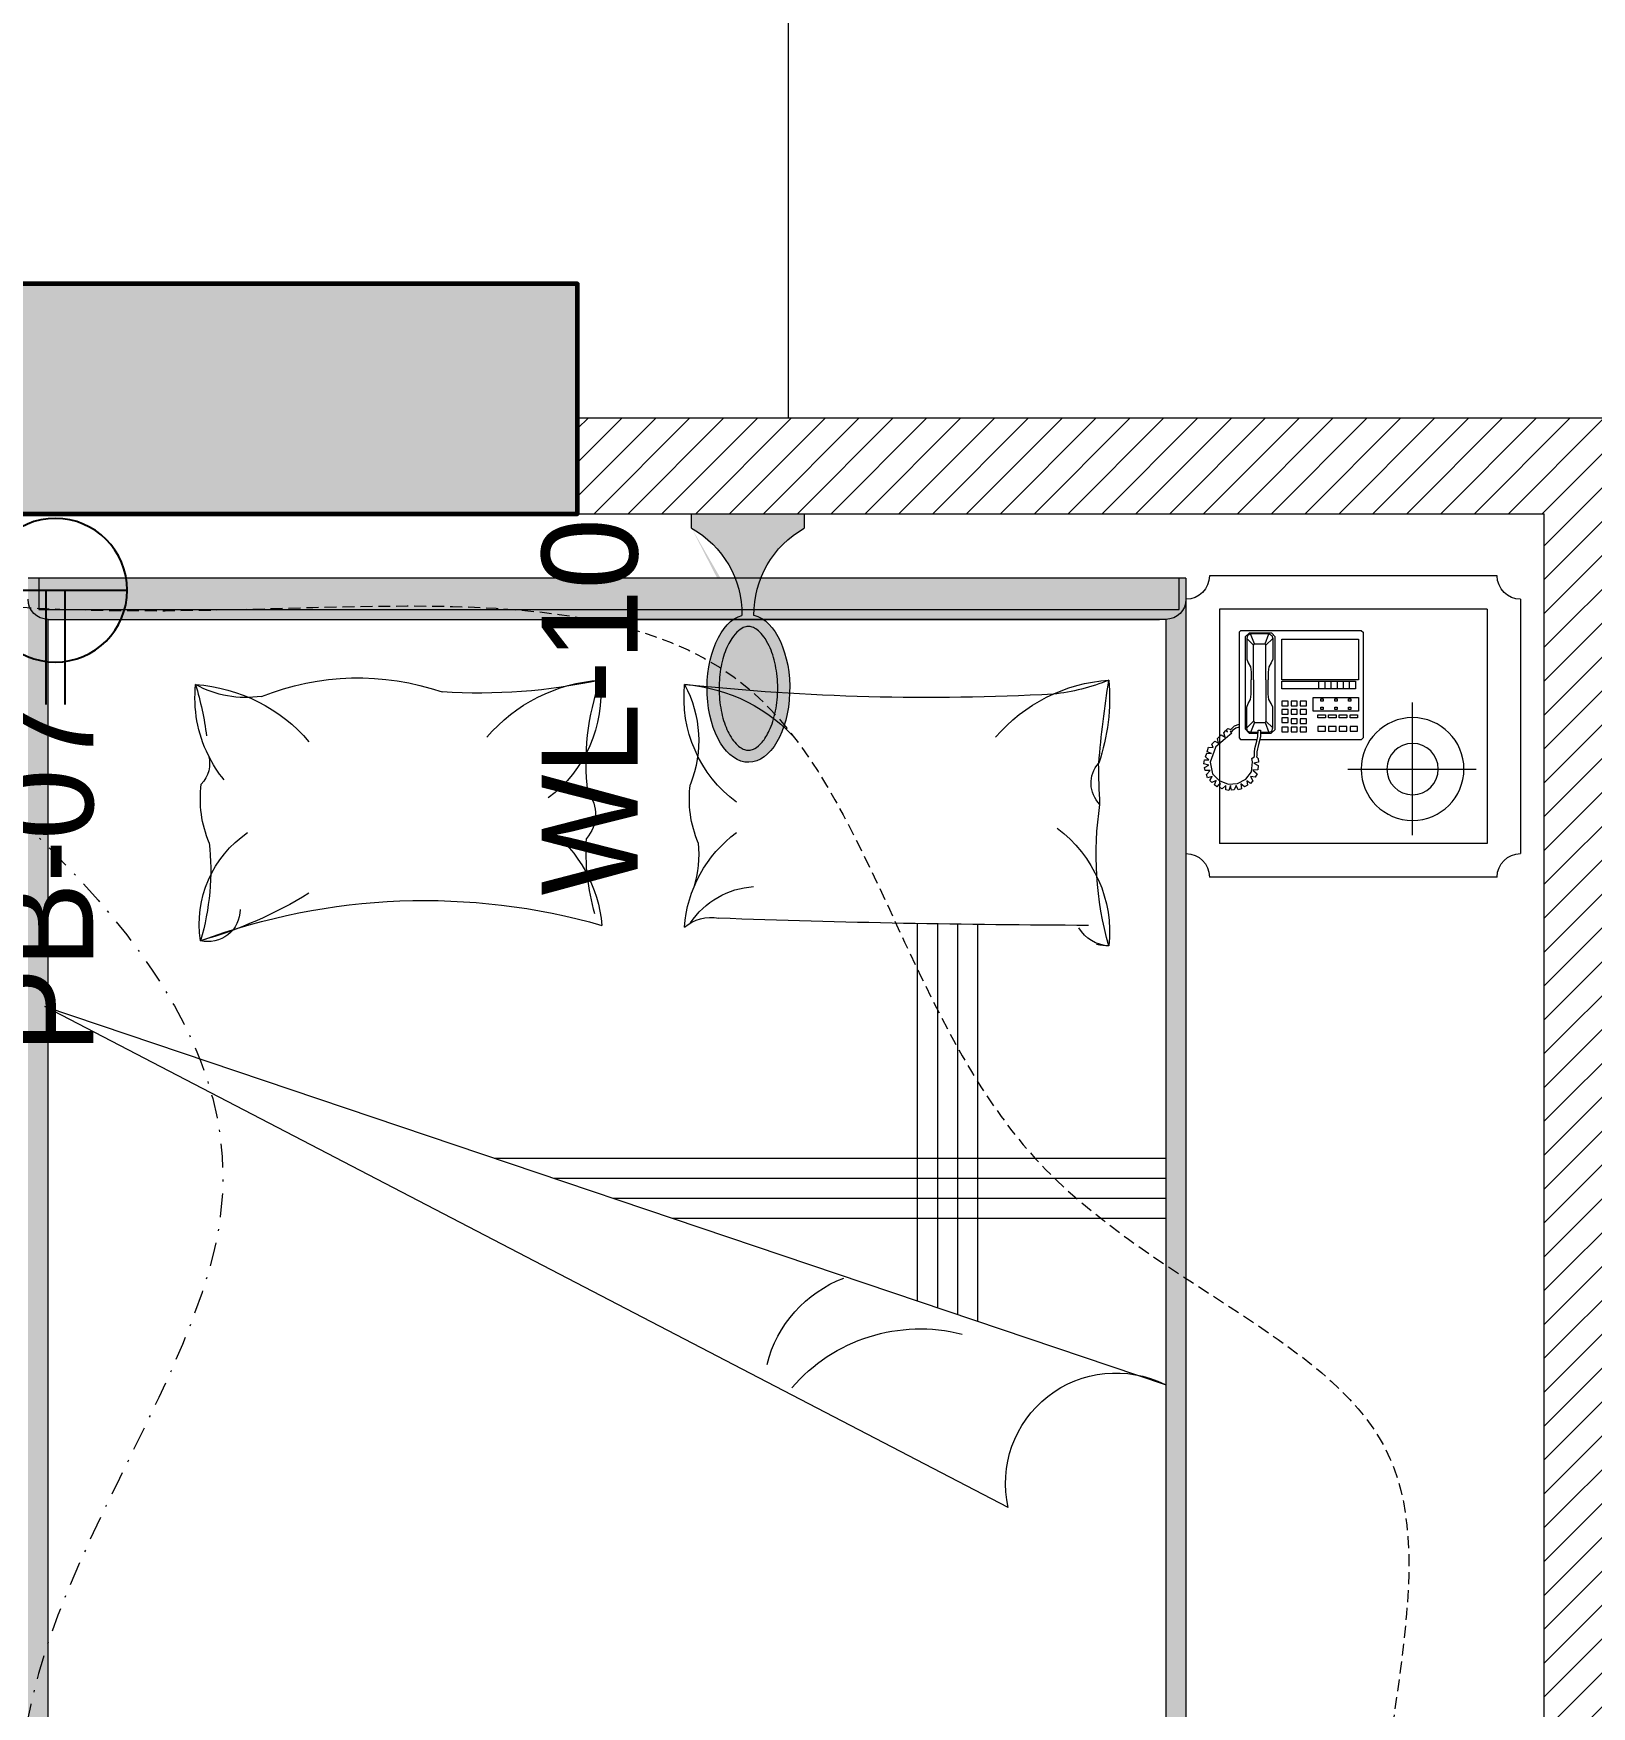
# Model space of a CAD drawing. Header units: inches. Extents: x 109699 to 44449955, y -10987 to 15824140.
# Drawn here: x 197563.5 to 197644.8, y -4053 to -3965.6 of the extents above; entities that cross this region are included whole.
import ezdxf

# ---------------------------------------------------------------- set-up
doc = ezdxf.new("R2010")
doc.units = ezdxf.units.IN
doc.header["$LTSCALE"] = 5
doc.header["$MEASUREMENT"] = 0
doc.linetypes.add('DASHDOT', pattern=[1, 0.5, -0.25, 0, -0.25])
doc.linetypes.add('DASHED2', pattern=[0.375, 0.25, -0.125])
doc.layers.get('0').update_dxf_attribs({"color": 123})
for name, color, linetype, lineweight in [('@NORMAL', 7, 'Continuous', 5), ('cloumn', 253, 'Continuous', 60), ('E-Con-Point', 5, 'DASHED2', 13), ('E-PB-Socket-5A', 203, 'Continuous', 13), ('E-WL-Wall-Light', 232, 'Continuous', 15), ('ha', 252, 'Continuous', 5), ('SB', 1, 'DASHDOT', 20), ('WALL-1', 8, 'Continuous', 9)]:
    doc.layers.add(name, color=color, linetype=linetype, lineweight=lineweight)
doc.layers.add('FURNITUR', color=7, linetype='Continuous', lineweight=5, true_color=0xe8e8e8)
doc.styles.get("Standard").update_dxf_attribs({"font": 'times.ttf'})
doc.linetypes.add('ZIGZAG', pattern='A,0.0001,-0.2,[131,ltypeshp.shx,S=0.2,R=0,X=-0.2,Y=0],-0.4,[131,ltypeshp.shx,S=0.2,R=180,X=0.2,Y=0],-0.2', length=0.8001)

# ---------------------------------------------------------------- blocks, each defined once
blk = doc.blocks.new('coloumn-01')
at = {"layer": 'ha'}
h = blk.add_hatch(dxfattribs=at)
h.set_pattern_fill('AR-CONC', color=256, scale=0.5)
h.set_pattern_definition([(49.99999999999999, (0, 0), (3.586300913003767, -0.3137606749129755), [0.375, -4.125]), (355, (0, 0), (-0.693756668065, 3.760960668500059), [0.3, -3.3]), (100.45144446, (0.298858405, -0.02614672), (2.89254423363556, 3.447199954843147), [0.3187009599999999, -3.505710559999999]), (46.18420000000001, (0, 1), (5.336206653357862, -0.8275964039653827), [0.5625, -6.1875]), (96.63563549, (0.444683725, 0.931033465), (4.673309728371142, 4.870593003872752), [0.47805171, -5.258568799999999]), (351.1841639899999, (0, 1), (4.673309725273866, 4.870593001349951), [0.45, -4.950000005]), (21, (0.5, 0.75), (2.984535260592308, -2.013094453326694), [0.375, -4.125]), (326.0000000000001, (0.5, 0.75), (1.216576659607909, 3.625750225234265), [0.3, -3.3]), (71.45144474, (0.74871127, 0.58224213), (4.201111883649856, 1.612655764031769), [0.31870095, -3.50571056]), (37.50000000000001, (0, 0), (0.06079927658645334, 1.664469269156557), [0, -3.26, 0, -3.35, 0, -3.3125]), (7.499999999999999, (0, 0), (1.315347687210743, 1.972058559411801), [0, -1.91, 0, -3.185, 0, -1.2625]), (327.5, (-1.115, 0), (2.669112180862045, -0.1127743586718988), [0, -1.25, 0, -3.9, 0, -5.175]), (317.5, (-1.615, 0), (2.915930846711931, 0.5005249116615886), [0, -1.625, 0, -2.59, 0, -3.675])])
h.paths.add_polyline_path([(32128.44739975178, -2546319.049243456), (32092.44739975178, -2546319.049243456), (32092.44739975178, -2546331.049243456), (32128.44739975178, -2546331.049243456)])
h.paths.add_polyline_path([(32128.44739975189, -2546617.132962178), (32098.44739975189, -2546617.132962178), (32098.44739975189, -2546629.132962178), (32128.44739975189, -2546629.132962178)])
h.paths.add_polyline_path([(31978.51966727065, -2546605.132962178), (31966.51966727065, -2546605.132962178), (31966.51966727065, -2546635.132962178), (31978.51966727065, -2546635.132962178)])
h.paths.add_polyline_path([(31821.20333333506, -2546605.132962178), (31809.20333333506, -2546605.132962178), (31809.20333333506, -2546635.132962178), (31821.20333333506, -2546635.132962178)])
h.paths.add_polyline_path([(31689.20328743063, -2546611.133238418), (31677.20328743063, -2546611.133238418), (31677.20328743063, -2546635.133238418), (31689.20328743063, -2546635.133238418)])
h.paths.add_polyline_path([(31417.20347832461, -2546611.132962178), (31405.20347832461, -2546611.132962178), (31405.20347832461, -2546635.132962178), (31417.20347832461, -2546635.132962178)])
h.paths.add_polyline_path([(31435.20347912709, -2546415.348983645), (31405.20347912709, -2546415.348983645), (31405.20347912709, -2546427.348983645), (31435.20347912709, -2546427.348983645)])
h.paths.add_polyline_path([(31633.74647668525, -2546415.348983645), (31603.74647668525, -2546415.348983645), (31603.74647668525, -2546427.348983645), (31633.74647668525, -2546427.348983645)])
h.paths.add_polyline_path([(31821.20245073218, -2546319.049243455), (31809.20245073218, -2546319.049243455), (31809.20245073218, -2546349.049243455), (31821.20245073218, -2546349.049243455)])
h.paths.add_polyline_path([(31996.51966727068, -2546319.049243455), (31966.51966727068, -2546319.049243455), (31966.51966727068, -2546331.049243455), (31996.51966727068, -2546331.049243455)])
h.paths.add_polyline_path([(31581.74648750067, -2546291.049243452), (31541.74648750067, -2546291.049243452), (31541.74648750067, -2546301.049243452), (31581.74648750067, -2546301.049243452)])
h.paths.add_polyline_path([(31485.74647668505, -2546261.049243452), (31475.74647668505, -2546261.049243452), (31475.74647668505, -2546301.049243452), (31485.74647668505, -2546301.049243452)])
h.paths.add_polyline_path([(31581.74648750064, -2546206.049278549), (31521.74648750064, -2546206.049278549), (31521.74648750064, -2546216.049243455), (31581.74648750064, -2546216.049243455)])
h.paths.add_polyline_path([(31435.20347595899, -2546206.049243455), (31405.20347595899, -2546206.049243455), (31405.20347595899, -2546218.049243455), (31435.20347595899, -2546218.049243455)])
h.paths.add_polyline_path([(31435.20347912709, -2546094.049243455), (31405.20347912709, -2546094.049243455), (31405.20347912709, -2546106.049243455), (31435.20347912709, -2546106.049243455)])
h.paths.add_polyline_path([(31583.74647668522, -2546094.049243455), (31547.74647668522, -2546094.049243455), (31547.74647668522, -2546106.049243455), (31583.74647668522, -2546106.049243455)])
h.paths.add_polyline_path([(31775.41359277777, -2546094.049243455), (31763.41359277777, -2546094.049243455), (31763.41359277777, -2546124.049243455), (31775.41359277777, -2546124.049243455)])
h.paths.add_polyline_path([(32059.80123907101, -2546094.049243455), (32047.80123907101, -2546094.049243455), (32047.80123907101, -2546124.049243455), (32059.80123907101, -2546124.049243455)])
h.paths.add_polyline_path([(32058.06771510976, -2545913.633020405), (32028.06771510976, -2545913.633020405), (32028.06771510976, -2545925.633020405), (32058.06771510976, -2545925.633020405)])
h.paths.add_polyline_path([(32048.06771510973, -2545722.712815279), (32036.06771510973, -2545722.712815279), (32036.06771510973, -2545746.712815279), (32048.06771510973, -2545746.712815279)])
h.paths.add_polyline_path([(31799.41359277774, -2545913.633020405), (31763.41359277774, -2545913.633020405), (31763.41359277774, -2545925.633020405), (31799.41359277774, -2545925.633020405)])
h.paths.add_polyline_path([(31591.53986684192, -2545945.049243456), (31561.31223659915, -2545945.049243456), (31561.31223659915, -2545957.049243456), (31591.53986684192, -2545957.049243456)])
h.paths.add_polyline_path([(31435.20347912709, -2545945.049243456), (31405.20347912709, -2545945.049243456), (31405.20347912709, -2545957.049243456), (31435.20347912709, -2545957.049243456)])
h.paths.add_polyline_path([(31429.2035252499, -2545715.383477275), (31405.2035252499, -2545715.383477275), (31405.2035252499, -2545727.383477275), (31429.2035252499, -2545727.383477275)])
h.paths.add_polyline_path([(31605.53986684192, -2545715.383237123), (31581.53986684192, -2545715.383237123), (31581.53986684192, -2545727.383237123), (31605.53986684192, -2545727.383237123)])
h.paths.add_polyline_path([(31775.41359277774, -2545711.610186095), (31763.41359277774, -2545711.610186095), (31763.41359277774, -2545735.610186095), (31775.41359277774, -2545735.610186095)])
at = {"layer": 'cloumn', "elevation": -16.82352324770946}
blk.add_lwpolyline([(31603.74647668525, -2546415.348983645), (31603.74647668525, -2546427.348983645), (31633.74647668525, -2546427.348983645), (31633.74647668525, -2546415.348983645)], close=True, dxfattribs=at)
blk = doc.blocks.new('vfdcx')
at = {"layer": 'FURNITUR', "lineweight": 0}
for points in [[(104135.0060097724, -19120.26887350804), (104970.0060097716, -19120.26887350804, 0.4142137440382407), (105000.0060097716, -19090.26885490074), (105000.0060097704, -19090.26887350193), (105000.0060097704, -19058.46706700833), (104983.8676956173, -19058.46706700833), (104983.8676956173, -19105.34206700833), (103280.0060097765, -19105.34206700833), (103280.0060097765, -19058.46706700833), (103270.0060097745, -19058.46706700833), (103270.0060097745, -19090.26887350193, 0.4142145040311273), (103300.0061062251, -19120.26887350178), (103300.0060097733, -19120.26887350804)], [(103280.0060097765, -19058.46706700833), (103280.0060097765, -19105.34206700833), (104983.8676956173, -19105.34206700833), (104983.8676956173, -19058.46706700833)]]:
    blk.add_hatch(color=256, dxfattribs=at).paths.add_polyline_path(points)
at = {"layer": 'FURNITUR'}
blk.add_hatch(color=256, dxfattribs=at).paths.add_polyline_path([(103350.0060097762, -21058.46706700833, -0.4142135623901436), (103300.0060097733, -21008.46706700833), (103300.0060097733, -19120.26887350193, -0.4142135623730951), (103270.0060097733, -19090.26887350193), (103270.0060097733, -19470.26887349553), (103270.0060097745, -21088.46706700716), (105000.0060097704, -21088.46706700716), (105000.0060097704, -19470.94256263169, 5.403727467161091e-05), (104999.998444552, -19470.94256181408), (104999.998444552, -19090.94256181307, -0.4076509114471731), (104970.0060097716, -19120.26887350193), (104970.0060097716, -19700.18891725242), (104974.8149614137, -19698.56576437598), (104970.0060097716, -19701.06727675785), (104970.0060097716, -21008.46706700542, -0.4142135623901436), (104920.0060097716, -21058.46706700833)])
for p, q in [((102805.0060097768, -19055.26887350193), (103235.0060097771, -19055.26887350193)), ((103270.0060097745, -19058.46706700833), (103270.0060097745, -21088.46706700716)), ((103280.0060097765, -19105.34206700833), (103280.0060097765, -19058.46706700833)), ((104983.8676956173, -19058.46706700833), (105000.0060097704, -19058.46706700833)), ((104983.8676956173, -19058.46706700833), (104983.8676956173, -19105.34206700833)), ((102770.0060097733, -19090.26887349815), (102770.0060097733, -19470.26887349553)), ((103270.0060097733, -19090.26887349815), (103270.0060097733, -19470.26887349553)), ((102820.0060097762, -19105.26887349757), (103220.0060097777, -19105.26887349757)), ((102820.0060097762, -19105.26887349757), (102820.0060097762, -19455.26887349611)), ((103220.0060097777, -19105.26887349757), (103220.0060097777, -19455.26887349611)), ((103300.0060097733, -19120.26887350804), (103300.0060097733, -21008.46706700542)), ((104970.0060097716, -19120.26887350804), (104135.0060097724, -19120.26887350804)), ((104970.0060097716, -21008.46706700542), (104970.0060097716, -19120.26887350804)), ((103007.7345300189, -19137.32844558895), (103005.4485300235, -19139.61444559159)), ((103005.4485300235, -19139.61444559159), (103005.4485300235, -19297.34844559194)), ((103007.7345300189, -19137.32844558895), (103188.3285300238, -19137.32844558895)), ((103136.8935300226, -19146.47244559224), (103141.4655300206, -19140.75744559291)), ((103136.8935300226, -19284.77544559196), (103136.8935300226, -19146.47244559224)), ((103141.4655300206, -19144.1864455896), (103140.3225300193, -19148.75844558761)), ((103141.4655300206, -19140.75744559291), (103175.7555300238, -19140.75744559291)), ((103146.0375300186, -19141.90044558696), (103141.4655300206, -19144.1864455896)), ((103146.0375300186, -19141.90044558696), (103173.4695300212, -19141.90044558696)), ((103151.7525300179, -19156.75944558957), (103146.0375300186, -19141.90044558696)), ((103167.7545300219, -19156.75944558957), (103173.4695300212, -19141.90044558696)), ((103173.4695300212, -19141.90044558696), (103178.0415300192, -19144.1864455896)), ((103175.7555300238, -19140.75744559291), (103181.4705300232, -19146.47244559224)), ((103178.0415300192, -19144.1864455896), (103179.1845300205, -19148.75844558761)), ((103181.4705300232, -19146.47244559224), (103181.4705300232, -19283.63244559064)), ((103188.3285300238, -19137.32844558895), (103190.6145300192, -19139.61444559159)), ((103190.6145300192, -19139.61444559159), (103190.6145300192, -19297.34844559194)), ((103012.3065300242, -19149.90144558893), (103012.3065300242, -19210.48044559344)), ((103126.606530018, -19149.90144558893), (103012.3065300242, -19149.90144558893)), ((103126.606530018, -19210.48044559344), (103126.606530018, -19149.90144558893)), ((103140.3225300193, -19148.75844558761), (103140.3225300193, -19179.61944558688)), ((103140.3225300193, -19148.75844558761), (103150.6095300239, -19159.04544559222)), ((103150.6095300239, -19159.04544559222), (103151.7525300179, -19156.75944558957)), ((103150.6095300239, -19210.48044559344), (103150.6095300239, -19159.04544559222)), ((103167.7545300219, -19156.75944558957), (103151.7525300179, -19156.75944558957)), ((103168.8975300232, -19159.04544559222), (103167.7545300219, -19156.75944558957)), ((103179.1845300205, -19148.75844558761), (103168.8975300232, -19159.04544559222)), ((103168.8975300232, -19210.48044559344), (103168.8975300232, -19159.04544559222)), ((103179.1845300205, -19148.75844558761), (103179.1845300205, -19179.61944558688)), ((103140.3225300193, -19179.61944558688), (103142.6085300219, -19185.33444559349)), ((103142.6085300219, -19185.33444559349), (103146.0375300186, -19191.04944559281)), ((103146.0375300186, -19191.04944559281), (103147.1805300199, -19199.05044558751)), ((103173.4695300212, -19191.04944559281), (103172.3265300199, -19199.05044558751)), ((103176.8985300179, -19185.33444559349), (103173.4695300212, -19191.04944559281)), ((103179.1845300205, -19179.61944558688), (103176.8985300179, -19185.33444559349)), ((103012.3065300242, -19210.48044559344), (103126.606530018, -19210.48044559344)), ((103016.8785300222, -19212.7664455888), (103016.8785300222, -19224.19644558745)), ((103126.606530018, -19212.7664455888), (103016.8785300222, -19212.7664455888)), ((103026.0225300182, -19212.7664455888), (103026.0225300182, -19224.19644558745)), ((103035.1665300215, -19212.7664455888), (103035.1665300215, -19224.19644558745)), ((103044.3105300175, -19212.7664455888), (103044.3105300175, -19224.19644558745)), ((103053.4545300208, -19212.7664455888), (103053.4545300208, -19224.19644558745)), ((103062.5985300241, -19212.7664455888), (103062.5985300241, -19224.19644558745)), ((103071.7425300201, -19212.7664455888), (103071.7425300201, -19224.19644558745)), ((103126.606530018, -19224.19644558745), (103126.606530018, -19212.7664455888)), ((103147.1805300199, -19199.05044558751), (103147.1805300199, -19210.48044559344)), ((103147.1805300199, -19232.19744558942), (103147.1805300199, -19210.48044559344)), ((103150.6095300239, -19210.48044559344), (103150.6095300239, -19272.20244559199)), ((103168.8975300232, -19210.48044559344), (103168.8975300232, -19272.20244559199)), ((103172.3265300199, -19199.05044558751), (103172.3265300199, -19210.48044559344)), ((103172.3265300199, -19232.19744558942), (103172.3265300199, -19210.48044559344)), ((102931.4553847567, -19442.73764256576), (102931.4553847567, -19244.61869142207)), ((103012.3065300242, -19236.76944558743), (103012.3065300242, -19257.34344558937)), ((103079.7435300221, -19236.76944558743), (103012.3065300242, -19236.76944558743)), ((103016.8785300222, -19224.19644558745), (103126.606530018, -19224.19644558745)), ((103023.7365300228, -19239.05544559007), (103023.7365300228, -19242.48444558676)), ((103027.1655300195, -19239.05544559007), (103023.7365300228, -19239.05544559007)), ((103023.7365300228, -19242.48444558676), (103027.1655300195, -19242.48444558676)), ((103027.1655300195, -19242.48444558676), (103027.1655300195, -19239.05544559007)), ((103047.7395300215, -19239.05544559007), (103044.3105300175, -19239.05544559007)), ((103044.3105300175, -19239.05544559007), (103044.3105300175, -19242.48444558676)), ((103044.3105300175, -19242.48444558676), (103047.7395300215, -19242.48444558676)), ((103047.7395300215, -19242.48444558676), (103047.7395300215, -19239.05544559007)), ((103068.3135300234, -19239.05544559007), (103064.8845300194, -19239.05544559007)), ((103064.8845300194, -19239.05544559007), (103064.8845300194, -19242.48444558676)), ((103064.8845300194, -19242.48444558676), (103068.3135300234, -19242.48444558676)), ((103068.3135300234, -19242.48444558676), (103068.3135300234, -19239.05544559007)), ((103079.7435300221, -19257.34344558937), (103079.7435300221, -19236.76944558743)), ((103090.0305300194, -19249.3424455874), (103090.0305300194, -19242.48444558676)), ((103090.0305300194, -19242.48444558676), (103099.1745300227, -19242.48444558676)), ((103099.1745300227, -19242.48444558676), (103099.1745300227, -19249.3424455874)), ((103103.7465300207, -19242.48444558676), (103112.890530024, -19242.48444558676)), ((103103.7465300207, -19249.3424455874), (103103.7465300207, -19242.48444558676)), ((103112.890530024, -19242.48444558676), (103112.890530024, -19249.3424455874)), ((103117.462530022, -19249.3424455874), (103117.462530022, -19242.48444558676)), ((103117.462530022, -19242.48444558676), (103126.606530018, -19242.48444558676)), ((103126.606530018, -19242.48444558676), (103126.606530018, -19249.3424455874)), ((103140.3225300193, -19251.62844559005), (103142.6085300219, -19245.91344559072)), ((103142.6085300219, -19245.91344559072), (103146.0375300186, -19240.19844559139)), ((103146.0375300186, -19240.19844559139), (103147.1805300199, -19232.19744558942)), ((103173.4695300212, -19240.19844559139), (103172.3265300199, -19232.19744558942)), ((103176.8985300179, -19245.91344559072), (103173.4695300212, -19240.19844559139)), ((103179.1845300205, -19251.62844559005), (103176.8985300179, -19245.91344559072)), ((103012.3065300242, -19257.34344558937), (103079.7435300221, -19257.34344558937)), ((103013.4495300182, -19263.0584455887), (103013.4495300182, -19267.63044558671)), ((103024.8795300241, -19263.0584455887), (103013.4495300182, -19263.0584455887)), ((103013.4495300182, -19267.63044558671), (103024.8795300241, -19267.63044558671)), ((103023.7365300228, -19251.62844559005), (103023.7365300228, -19255.05744558673)), ((103027.1655300195, -19251.62844559005), (103023.7365300228, -19251.62844559005)), ((103023.7365300228, -19255.05744558673), (103027.1655300195, -19255.05744558673)), ((103024.8795300241, -19267.63044558671), (103024.8795300241, -19263.0584455887)), ((103027.1655300195, -19255.05744558673), (103027.1655300195, -19251.62844559005)), ((103029.4515300222, -19263.0584455887), (103029.4515300222, -19267.63044558671)), ((103040.8815300208, -19263.0584455887), (103029.4515300222, -19263.0584455887)), ((103029.4515300222, -19267.63044558671), (103040.8815300208, -19267.63044558671)), ((103040.8815300208, -19267.63044558671), (103040.8815300208, -19263.0584455887)), ((103047.7395300215, -19251.62844559005), (103044.3105300175, -19251.62844559005)), ((103044.3105300175, -19251.62844559005), (103044.3105300175, -19255.05744558673)), ((103044.3105300175, -19255.05744558673), (103047.7395300215, -19255.05744558673)), ((103045.4535300188, -19263.0584455887), (103045.4535300188, -19267.63044558671)), ((103056.8835300175, -19263.0584455887), (103045.4535300188, -19263.0584455887)), ((103045.4535300188, -19267.63044558671), (103056.8835300175, -19267.63044558671)), ((103047.7395300215, -19255.05744558673), (103047.7395300215, -19251.62844559005)), ((103056.8835300175, -19267.63044558671), (103056.8835300175, -19263.0584455887)), ((103072.8855300214, -19263.0584455887), (103061.4555300228, -19263.0584455887)), ((103061.4555300228, -19263.0584455887), (103061.4555300228, -19267.63044558671)), ((103061.4555300228, -19267.63044558671), (103072.8855300214, -19267.63044558671)), ((103068.3135300234, -19251.62844559005), (103064.8845300194, -19251.62844559005)), ((103064.8845300194, -19251.62844559005), (103064.8845300194, -19255.05744558673)), ((103064.8845300194, -19255.05744558673), (103068.3135300234, -19255.05744558673)), ((103068.3135300234, -19255.05744558673), (103068.3135300234, -19251.62844559005)), ((103072.8855300214, -19267.63044558671), (103072.8855300214, -19263.0584455887)), ((103099.1745300227, -19249.3424455874), (103090.0305300194, -19249.3424455874)), ((103090.0305300194, -19261.91544558738), (103090.0305300194, -19255.05744558673)), ((103090.0305300194, -19255.05744558673), (103099.1745300227, -19255.05744558673)), ((103099.1745300227, -19261.91544558738), (103090.0305300194, -19261.91544558738)), ((103090.0305300194, -19275.63144558867), (103090.0305300194, -19268.77344558803)), ((103090.0305300194, -19268.77344558803), (103099.1745300227, -19268.77344558803)), ((103099.1745300227, -19255.05744558673), (103099.1745300227, -19261.91544558738)), ((103099.1745300227, -19268.77344558803), (103099.1745300227, -19275.63144558867)), ((103112.890530024, -19249.3424455874), (103103.7465300207, -19249.3424455874)), ((103103.7465300207, -19261.91544558738), (103103.7465300207, -19255.05744558673)), ((103103.7465300207, -19255.05744558673), (103112.890530024, -19255.05744558673)), ((103112.890530024, -19261.91544558738), (103103.7465300207, -19261.91544558738)), ((103103.7465300207, -19268.77344558803), (103112.890530024, -19268.77344558803)), ((103103.7465300207, -19275.63144558867), (103103.7465300207, -19268.77344558803)), ((103112.890530024, -19255.05744558673), (103112.890530024, -19261.91544558738)), ((103112.890530024, -19268.77344558803), (103112.890530024, -19275.63144558867)), ((103126.606530018, -19249.3424455874), (103117.462530022, -19249.3424455874)), ((103117.462530022, -19261.91544558738), (103117.462530022, -19255.05744558673)), ((103117.462530022, -19255.05744558673), (103126.606530018, -19255.05744558673)), ((103126.606530018, -19261.91544558738), (103117.462530022, -19261.91544558738)), ((103117.462530022, -19267.63044558671), (103126.606530018, -19267.63044558671)), ((103117.462530022, -19274.48844558735), (103117.462530022, -19267.63044558671)), ((103126.606530018, -19255.05744558673), (103126.606530018, -19261.91544558738)), ((103126.606530018, -19267.63044558671), (103126.606530018, -19274.48844558735)), ((103140.3225300193, -19282.48944558932), (103140.3225300193, -19251.62844559005)), ((103140.3225300193, -19282.48944558932), (103150.6095300239, -19272.20244559199)), ((103150.6095300239, -19272.20244559199), (103151.7525300179, -19274.48844558735)), ((103168.8975300232, -19272.20244559199), (103167.7545300219, -19274.48844558735)), ((103179.1845300205, -19282.48944558932), (103168.8975300232, -19272.20244559199)), ((103179.1845300205, -19282.48944558932), (103179.1845300205, -19251.62844559005)), ((103005.4485300235, -19297.34844559194), (103007.7345300189, -19299.6344455873)), ((103013.4495300182, -19280.20344558668), (103024.8795300241, -19280.20344558668)), ((103013.4495300182, -19287.06144558733), (103013.4495300182, -19280.20344558668)), ((103024.8795300241, -19287.06144558733), (103013.4495300182, -19287.06144558733)), ((103024.8795300241, -19280.20344558668), (103024.8795300241, -19287.06144558733)), ((103029.4515300222, -19287.06144558733), (103029.4515300222, -19280.20344558668)), ((103029.4515300222, -19280.20344558668), (103040.8815300208, -19280.20344558668)), ((103040.8815300208, -19287.06144558733), (103029.4515300222, -19287.06144558733)), ((103040.8815300208, -19280.20344558668), (103040.8815300208, -19287.06144558733)), ((103045.4535300188, -19280.20344558668), (103056.8835300175, -19280.20344558668)), ((103045.4535300188, -19287.06144558733), (103045.4535300188, -19280.20344558668)), ((103056.8835300175, -19287.06144558733), (103045.4535300188, -19287.06144558733)), ((103056.8835300175, -19280.20344558668), (103056.8835300175, -19287.06144558733)), ((103061.4555300228, -19287.06144558733), (103061.4555300228, -19280.20344558668)), ((103061.4555300228, -19280.20344558668), (103072.8855300214, -19280.20344558668)), ((103072.8855300214, -19287.06144558733), (103061.4555300228, -19287.06144558733)), ((103072.8855300214, -19280.20344558668), (103072.8855300214, -19287.06144558733)), ((103099.1745300227, -19275.63144558867), (103090.0305300194, -19275.63144558867)), ((103090.0305300194, -19288.20444558865), (103090.0305300194, -19281.346445588)), ((103090.0305300194, -19281.346445588), (103099.1745300227, -19281.346445588)), ((103099.1745300227, -19288.20444558865), (103090.0305300194, -19288.20444558865)), ((103099.1745300227, -19281.346445588), (103099.1745300227, -19288.20444558865)), ((103112.890530024, -19275.63144558867), (103103.7465300207, -19275.63144558867)), ((103103.7465300207, -19288.20444558865), (103103.7465300207, -19281.346445588)), ((103103.7465300207, -19281.346445588), (103112.890530024, -19281.346445588)), ((103112.890530024, -19288.20444558865), (103103.7465300207, -19288.20444558865)), ((103112.890530024, -19281.346445588), (103112.890530024, -19288.20444558865)), ((103126.606530018, -19274.48844558735), (103117.462530022, -19274.48844558735)), ((103117.462530022, -19281.346445588), (103126.606530018, -19281.346445588)), ((103117.462530022, -19288.20444558865), (103117.462530022, -19281.346445588)), ((103126.606530018, -19288.20444558865), (103117.462530022, -19288.20444558865)), ((103126.606530018, -19281.346445588), (103126.606530018, -19288.20444558865)), ((103142.6085300219, -19290.49044559129), (103136.8935300226, -19284.77544559196)), ((103141.4655300206, -19287.06144558733), (103140.3225300193, -19282.48944558932)), ((103146.0375300186, -19289.34744558997), (103141.4655300206, -19287.06144558733)), ((103158.6846558304, -19290.49044559129), (103142.6085300219, -19290.49044559129)), ((103151.7525300179, -19274.48844558735), (103146.0375300186, -19289.34744558997)), ((103146.0375300186, -19289.34744558997), (103158.6661243811, -19289.34744558997)), ((103167.7545300219, -19274.48844558735), (103151.7525300179, -19274.48844558735)), ((103162.0395300226, -19285.91844559328), (103158.6105300186, -19285.91844559328)), ((103158.6105300186, -19285.91844559328), (103158.7703406286, -19295.77539139923)), ((103158.7703406286, -19295.77539139923), (103161.5460989953, -19307.34826644535)), ((103162.7026649177, -19295.08101934103), (103162.0395300226, -19285.91844559328)), ((103162.2877015062, -19289.34744558997), (103173.4695300212, -19289.34744558997)), ((103175.7555300238, -19290.49044559129), (103162.370425339, -19290.49044559129)), ((103164.3218573546, -19302.48765886559), (103162.7026649177, -19295.08101934103)), ((103167.7545300219, -19274.48844558735), (103173.4695300212, -19289.34744558997)), ((103173.4695300212, -19289.34744558997), (103178.0415300192, -19287.06144558733)), ((103181.4705300232, -19283.63244559064), (103175.7555300238, -19290.49044559129)), ((103178.0415300192, -19287.06144558733), (103179.1845300205, -19282.48944558932)), ((103190.6145300192, -19297.34844559194), (103188.3285300238, -19299.6344455873)), ((103197.4746078223, -19279.3254785624), (103190.6145300192, -19276.77444559)), ((103190.6145300192, -19281.346445588), (103195.6626538914, -19282.75019271446)), ((103195.6626538914, -19282.75019271446), (103200.2932017741, -19286.37636035042)), ((103200.6958579397, -19282.54873921601), (103197.4746078223, -19279.3254785624)), ((103200.2932017741, -19286.37636035042), (103201.5011710565, -19287.98799068086)), ((103203.1117957187, -19284.76473002725), (103200.6958579397, -19282.54873921601)), ((103201.5011710565, -19287.98799068086), (103203.9171088428, -19287.78653600371)), ((103203.9171088428, -19287.78653600371), (103201.5011710565, -19290.2039814921)), ((103201.5011710565, -19290.2039814921), (103210.7622660289, -19298.46358542769)), ((103207.3396874358, -19283.15309970408), (103203.1117957187, -19284.76473002725)), ((103209.3529690566, -19285.16763820285), (103207.3396874358, -19283.15309970408)), ((103207.7423436014, -19288.59235116166), (103209.3529690566, -19285.16763820285)), ((103210.5609375532, -19286.37636035042), (103207.7423436014, -19288.59235116166)), ((103213.5808599807, -19289.59961981805), (103210.5609375532, -19286.37636035042)), ((103211.1649221944, -19296.24759461645), (103213.5808599807, -19289.59961981805)), ((103217.406095525, -19293.02433397011), (103211.1649221944, -19296.24759461645)), ((103222.6406272559, -19298.06067725936), (103217.406095525, -19293.02433397011)), ((103221.4326579734, -19305.31301253855), (103222.6406272559, -19298.06067725936)), ((103159.6959362097, -19299.6344455873), (103007.7345300189, -19299.6344455873)), ((103161.5460989953, -19307.34826644535), (103164.3218573546, -19318.22676943325)), ((103188.3285300238, -19299.6344455873), (103163.6981060102, -19299.6344455873)), ((103164.3218573546, -19318.22676943325), (103164.0905444539, -19324.24466377911)), ((103167.097615714, -19313.36616184622), (103164.3218573546, -19302.48765886559)), ((103167.7915551292, -19318.92114149146), (103167.097615714, -19313.36616184622)), ((103167.5602422285, -19324.93903689233), (103167.7915551292, -19318.92114149146)), ((103210.7622660289, -19298.46358542769), (103225.8618773732, -19311.35662567017)), ((103226.6671904973, -19302.08975307092), (103221.4326579734, -19305.31301253855)), ((103226.0824821234, -19311.74595932449), (103233.7158177935, -19333.50296423801)), ((103231.0964098971, -19306.72318937055), (103226.6671904973, -19302.08975307092)), ((103229.2844567593, -19311.75953265979), (103231.0964098971, -19306.72318937055)), ((103236.2602632521, -19311.05158621127), (103229.3208669973, -19311.74595932449)), ((103231.6339988494, -19320.54134402047), (103238.3420814978, -19317.99531102793)), ((103239.0360216115, -19320.30988666289), (103231.6339988494, -19320.54134402047)), ((103238.3420814978, -19317.99531102793), (103236.2602632521, -19311.05158621127)), ((103240.6552140484, -19325.63340895782), (103239.0360216115, -19320.30988666289)), ((103028.3001283866, -19343.89893916158), (102836.22484451, -19343.89893916158)), ((103162.2400384105, -19328.17944195036), (103161.777411896, -19333.73442158832)), ((103161.777411896, -19333.73442158832), (103168.4854952502, -19334.89170940944)), ((103168.4854952502, -19334.89170940944), (103162.0087255025, -19338.82648652566)), ((103162.0087255025, -19338.82648652566), (103162.471352017, -19345.07583928412)), ((103164.7844838618, -19325.63340895782), (103162.2400384105, -19328.17944195036)), ((103162.471352017, -19345.07583928412), (103169.8733740806, -19345.77021134233)), ((103169.8733740806, -19345.77021134233), (103163.3966043329, -19350.86227627967)), ((103164.0905444539, -19324.24466377911), (103164.7844838618, -19325.63340895782)), ((103171.7238801167, -19327.94798354503), (103167.5602422285, -19324.93903689233)), ((103170.798627095, -19333.27150688042), (103171.7238801167, -19327.94798354503)), ((103171.9551930247, -19347.85332962697), (103170.798627095, -19333.27150688042)), ((103180.7450946173, -19358.96328891745), (103171.9551930247, -19347.85332962697)), ((103233.7158177935, -19333.50296423801), (103230.4774329197, -19350.86227627967)), ((103239.498648126, -19352.2510214511), (103233.9471307015, -19346.00166869992)), ((103233.9471307015, -19346.00166869992), (103241.1178398571, -19346.23312710524)), ((103235.7976367377, -19330.26255917999), (103240.6552140484, -19325.63340895782)), ((103242.0430928788, -19330.26255917999), (103235.7976367377, -19330.26255917999)), ((103236.0289496457, -19338.13211446746), (103243.1996588013, -19336.04899617554)), ((103242.0430928788, -19341.60397687579), (103236.0289496457, -19338.13211446746)), ((103241.1178398571, -19346.23312710524), (103242.0430928788, -19341.60397687579)), ((103243.1996588013, -19336.04899617554), (103242.0430928788, -19330.26255917999)), ((103163.3966043329, -19350.86227627967), (103166.4036762988, -19356.18579962234)), ((103166.4036762988, -19356.18579962234), (103173.3430718552, -19354.79705444364)), ((103173.3430718552, -19354.79705444364), (103170.1046876871, -19361.27786455241)), ((103170.1046876871, -19361.27786455241), (103173.5743854616, -19365.44409902622)), ((103173.5743854616, -19365.44409902622), (103178.8945892796, -19361.50932190999)), ((103178.8945892796, -19361.50932190999), (103177.9693362579, -19367.75867466845)), ((103177.9693362579, -19367.75867466845), (103182.3642870542, -19370.53616396357)), ((103193.0046939916, -19365.44409902622), (103180.7450946173, -19358.96328891745)), ((103182.3642870542, -19370.53616396357), (103187.9158037802, -19365.90701373412)), ((103187.9158037802, -19365.90701373412), (103187.2218643649, -19373.545111664)), ((103192.0794416684, -19374.93385683543), (103195.0865129358, -19368.68450407697)), ((103206.8834865014, -19366.60138684734), (103193.0046939916, -19365.44409902622)), ((103195.0865129358, -19368.68450407697), (103197.8622712951, -19374.93385683543)), ((103201.7945962899, -19375.39677154332), (103203.4137880211, -19368.68450407697)), ((103203.4137880211, -19368.68450407697), (103205.9582334797, -19376.09114465654)), ((103220.2996517982, -19360.81494879677), (103206.8834865014, -19366.60138684734)), ((103210.353184276, -19374.93385683543), (103210.5844978825, -19368.68450407697)), ((103210.5844978825, -19368.68450407697), (103215.9047009947, -19373.31365430642)), ((103215.9047009947, -19373.31365430642), (103219.605712383, -19371.4619944271)), ((103219.605712383, -19371.4619944271), (103218.9117729678, -19364.51826961043)), ((103218.9117729678, -19364.51826961043), (103223.7693502713, -19370.53616396357)), ((103230.4774329197, -19350.86227627967), (103220.2996517982, -19360.81494879677)), ((103223.7693502713, -19370.53616396357), (103227.4703616596, -19367.29575890554)), ((103227.4703616596, -19367.29575890554), (103224.6946025945, -19361.0464072021)), ((103224.6946025945, -19361.0464072021), (103231.1713723349, -19363.82389649721)), ((103230.9400594342, -19354.79705444364), (103237.6481420826, -19356.88017168055)), ((103234.178444308, -19361.0464072021), (103230.9400594342, -19354.79705444364)), ((103231.1713723349, -19363.82389649721), (103234.178444308, -19361.0464072021)), ((103237.6481420826, -19356.88017168055), (103239.498648126, -19352.2510214511)), ((103187.2218643649, -19373.545111664), (103192.0794416684, -19374.93385683543)), ((103197.8622712951, -19374.93385683543), (103201.7945962899, -19375.39677154332)), ((103205.9582334797, -19376.09114465654), (103210.353184276, -19374.93385683543)), ((102820.0060097762, -19455.26887349611), (103220.0060097777, -19455.26887349611)), ((102805.0060097768, -19505.26887349902), (103235.0060097771, -19505.26887349902)), ((103581.4079172528, -19576.21627416812), (103581.4079172528, -20168.87880140859)), ((103611.4079172516, -19575.80347701297), (103611.4079172516, -20158.75297983586)), ((103641.4079172577, -19575.33726653639), (103641.4079172577, -20148.62715826313)), ((103671.4079172565, -19574.81763832185), (103671.4079172565, -20138.50133668313)), ((104974.8149614138, -19698.56576437598), (103301.1934122955, -20263.45887074569)), ((103535.4563226178, -20447.2889216937), (104974.8149614138, -19698.56576437598)), ((104303.5003445224, -19925.15283209797), (103300.0060097733, -19925.15283209797)), ((104214.6186677823, -19955.15283209681), (103300.0060097733, -19955.15283209681)), ((104125.7369910422, -19985.15283209564), (103300.0060097733, -19985.15283209564)), ((104036.8553142948, -20015.15283209448), (103300.0060097733, -20015.15283209448))]:
    blk.add_line(p, q, dxfattribs=at)
at = {"layer": 'FURNITUR', "lineweight": 0}
for p, q in [((103270.0060097745, -19058.46706700833), (105000.0060097704, -19058.46706700833)), ((103280.0060097765, -19058.46706700833), (104983.8676956173, -19058.46706700833)), ((104983.8676956173, -19105.34206700833), (103280.0060097765, -19105.34206700833)), ((103300.0060097733, -19120.26887350804), (104135.0060097724, -19120.26887350804)), ((104135.0060097724, -19120.26887350804), (103309.5818239275, -19120.26887350804))]:
    blk.add_line(p, q, dxfattribs=at)
at = {"layer": 'FURNITUR'}
for radius in [76.80000000000001, 38.40000000000001]:
    blk.add_circle((102931.4553847567, -19343.89893916158), radius, dxfattribs=at)
for centre, radius, start, end in [((102770.0060097733, -19055.26887350193), 35, 270, 0), ((103270.0060097733, -19055.26887350193), 35, 180, 270), ((103300.0060097733, -19090.26887350193), 30, 180, 270), ((104970.0060097716, -19090.26887350193), 30, 270, 0), ((103692.4761427912, -19236.20850800363), 308.4516537023845, 175.3048403511953, 198.6941858081766), ((101769.6840758257, -19472.28110323487), 1636.376012811697, 4.809846250895134, 9.189180033342527), ((103497.7910884231, -18938.56242108597), 294.8034295215505, 247.5178501818767, 264.2669618412397), ((103367.9166689221, -19455.32427137515), 244.964437246083, 40.41890181325098, 85.98709629319234), ((103656.2494994545, -15856.79572711671), 3380.322350080307, 266.8133656541502, 276.1602115173085), ((104036.1312257632, -19461.96302342434), 244.964437246083, 94.01290370680766, 139.581098186749), ((103825.6938826857, -19237.54002434872), 194.3203121079686, 306.5710975267796, 5.889976552969283), ((104174.7064444466, -19301.1867396359), 176.7342990056745, 151.7736398462286, 201.6982652259596), ((104338.500984119, -19230.90127229226), 194.3203121079686, 174.1100234470307, 233.4289024732204), ((103787.956766599, -19335.27491777351), 378.2611411277968, 353.4946932163668, 19.18669350323917), ((104326.9489401031, -18374.3403501154), 856.1328329234997, 257.7438271867633, 273.6284339950228), ((104128.0636410342, -19455.32427137515), 244.964437246083, 40.41890181325098, 85.98709629319234), ((104507.2617715163, -19595.45070231399), 387.7802015586639, 68.20259090672504, 108.9817016216305), ((104766.7895175877, -19461.96302342434), 244.964437246083, 94.01290370680766, 139.581098186749), ((104674.0961036525, -19080.79141887139), 156.2825653921942, 261.5958161323044, 298.909176984386), ((104556.3521745029, -19237.54002434872), 194.3203121079759, 333.7371455647082, 5.889976552969283), ((105245.6697811253, -19363.54376069504), 517.0481549146743, 163.604566075319, 172.3272984268349), ((103367.2300568255, -19365.02609752062), 44.61701382252853, 314.4735959585727, 42.17134071386355), ((101039.1050419971, -19289.33437421221), 2361.831884243083, 357.3905418689854, 358.8876448237095), ((104556.3521745029, -19237.54002434872), 194.3203121079686, 320.9404223693422, 333.7371455647082), ((104774.5512249498, -19335.09067365377), 45.86698251802696, 165.3506078919132, 223.2684427749271), ((103843.8382676872, -19388.57823421278), 168.1089103948723, 337.0169650368877, 7.536755917815992), ((104574.4965595044, -19388.57823421278), 168.1089103948723, 337.0169650368877, 7.536755917815992), ((102908.6281408567, -19471.88473045536), 495.5711040997754, 344.02430327079, 8.70709119508754), ((104206.9474435306, -19411.75337949391), 54.71511327153296, 142.0832896934764, 220.9020047784361), ((103578.3540120069, -19588.33970134002), 194.3203121079686, 126.5710975267796, 185.8899765529693), ((103825.6938826857, -19594.97845339648), 194.3203121079686, 4.31812691946217, 53.42890247322042), ((104345.8161635612, -19594.92184917473), 203.9744349773548, 127.1197479571522, 175.090046142942), ((103836.3220744981, -19468.0377139972), 329.9049856050468, 343.7954346613251, 3.555411705381074), ((104579.2560916711, -19575.35985806464), 165.0539160474057, 351.2621279573231, 55.75721443247616), ((102770.0060097733, -19505.26887349902), 35, 0, 90), ((103270.0060097733, -19505.26887349902), 35, 90, 180), ((104181.3383138401, -19469.4877443195), 183.3724281159091, 175.2232845678485, 196.230044385803), ((105101.5977952379, -19494.4720183281), 374.5063945073886, 173.8295812767802, 196.4355968702901), ((103908.5786014588, -19641.61918899628), 122.2580413779697, 33.62799355494753, 86.47437715754113), ((104407.469944123, -20503.46111283726), 963.1368133774697, 69.65065149803341, 105.9630721041312), ((104914.6985006122, -18986.87725053025), 637.2915111436391, 238.3498866073774, 254.3137472533116), ((103364.5044283807, -2722.442579508075), 16855.16938135782, 270.1739879135319, 272.0521389211873), ((103979.9632965482, -19625.94497740212), 60.32699298077914, 49.09905915079557, 101.37023039727), ((104730.9928392974, -19554.02171280149), 47.79209327822279, 179.7726746668199, 283.8018369577282), ((103381.6116570273, -19551.43331441069), 56.95171457819486, 273.4708538293442, 328.5411842832511), ((103367.9166689221, -19363.91670226441), 244.964437246083, 274.0129037068077, 278.3416580206644), ((103714.5218067785, -20279.23270419125), 187.1059655895897, 14.18630455558404, 69.12120717850536), ((103667.2779136538, -20433.00535180025), 252.6825242172202, 40.62903845160078, 104.3712272458915), ((103374.6159861589, -20411.07409152175), 164.8670002034185, 347.3108845251036, 116.4453669963143)]:
    blk.add_arc(centre, radius, start, end, dxfattribs=at)
blk = doc.blocks.new('A$C0EEE0DA8')
at = {"lineweight": 25}
for p, q in [((9.859886922386067, 11.01563311866266), (9.859886922386067, 3.514223118661903)), ((9.859886922386067, 7.754928118662065), (15.8195753665932, 7.754928118662065)), ((9.859886922386067, 6.774928118662501), (15.8195753665932, 6.774928118662501))]:
    blk.add_line(p, q, dxfattribs=at)
blk.add_circle((9.85988692238243, 7.264928118662283), 3.750704999999999, dxfattribs=at)
blk = doc.blocks.new('E-W-LIGHT')
at = {"linetype": 'ByBlock', "ltscale": 0.5}
h = blk.add_hatch(color=256, dxfattribs=at)
h.dxf.hatch_style = 1
h.set_gradient(color1=(255, 255, 255), color2=(255, 255, 0), name='CYLINDER')
edge = h.paths.add_edge_path()
edge.add_spline(control_points=[(-96.71110423948552, 1.235367220396483), (-96.8976251288622, 1.235367220396483), (-97.08530367817384, 1.204590695443009), (-97.49532330615068, 1.060408411101338), (-97.71769888777162, 0.9452617532663472), (-98.18859363857634, 0.6007580769133996), (-98.4360601757027, 0.3712016227401077), (-98.9274233233457, -0.2076466389563343), (-99.17095937526851, -0.5565722783421756), (-99.79256403547286, -1.649000525487912), (-100.1403411294208, -2.496475964584042), (-100.6655547252501, -4.389078901701514), (-100.8435119435345, -5.433326140728264), (-100.996858843053, -7.577941591604359), (-100.9723680002039, -8.677864733885961), (-100.7253955626443, -10.7881619923927), (-100.5027117058065, -11.79805679996582), (-99.90205506231798, -13.59089832466863), (-99.52349327352754, -14.37265162368595), (-98.79708591162027, -15.46144462183512), (-98.46289770719719, -15.83531695936959), (-97.82402795464219, -16.37320808014224), (-97.52292902289115, -16.53708124557815), (-97.0332651008719, -16.69867335386745), (-96.83300356165012, -16.72444707740215), (-96.42760539585558, -16.70413243760904), (-96.21918910161975, -16.65733367471884), (-95.75858057275782, -16.45705756399432), (-95.50712660475898, -16.30138572900886), (-94.98330090317799, -15.85001415615693), (-94.71221849052682, -15.55449414506236), (-94.18744122004225, -14.82684639582039), (-93.93399672563008, -14.39521060388152), (-93.32240182252819, -13.09860869282319), (-93.0057716383552, -12.13470487732181), (-92.57508722519842, -10.03980369670334), (-92.46055768618565, -8.90959698224412), (-92.45565766659526, -6.646794607945969), (-92.56528275998282, -5.514732191470296), (-92.98715107886524, -3.412587944823316), (-93.29985699109132, -2.443281268231641), (-93.99092435031811, -0.9549615958549695), (-94.34810290115182, -0.3877643056552464), (-95.07582621573985, 0.4836147841888085), (-95.44374809115733, 0.7854262440646148), (-96.01798165069457, 1.105607693885873), (-96.24029005175481, 1.180327462172805), (-96.53763867025813, 1.228459302029147), (-96.62438560181026, 1.235367220396483), (-96.71110423948552, 1.235367220396483)], knot_values=[0, 0, 0, 0, 0.194197829587449, 0.194197829587449, 0.388395659174898, 0.388395659174898, 0.582593488762347, 0.582593488762347, 0.776791318349796, 0.776791318349796, 1.110216687407361, 1.110216687407361, 1.443642056464925, 1.443642056464925, 1.77706742552249, 1.77706742552249, 2.110492794580054, 2.110492794580054, 2.443918163637619, 2.443918163637619, 2.701496175378678, 2.701496175378678, 2.959074187119738, 2.959074187119738, 3.169612053741, 3.169612053741, 3.380149920362263, 3.380149920362263, 3.590687786983526, 3.590687786983526, 3.801225653604789, 3.801225653604789, 4.011763520226051, 4.011763520226051, 4.360140390670959, 4.360140390670959, 4.708517261115867, 4.708517261115867, 5.056894131560775, 5.056894131560775, 5.405271002005684, 5.405271002005684, 5.69307956715584, 5.69307956715584, 5.980888132305996, 5.980888132305996, 6.192897451070847, 6.192897451070847, 6.283185307179586, 6.283185307179586, 6.283185307179586, 6.283185307179586], degree=3, periodic=0)
at = {"layer": 'E-WL-Wall-Light', "linetype": 'ByBlock', "ltscale": 0.5}
h = blk.add_hatch(color=256, dxfattribs=at)
h.dxf.hatch_style = 1
edge = h.paths.add_edge_path()
edge.add_ellipse((-96.71110423948552, -7.740473765769313), major_axis=(0, 10.71660606041263), ratio=0.559300439547623, start_angle=187.7376784571124, end_angle=531.0374031504149)
edge.add_arc((-112.001170541625, -18.46997501720373), 14.35701343791298, -60.53601194170483, 0.5736542653427819, ccw=False)
edge.add_line((-104.9392941575301, -30.97012448799713), (-104.939294157532, -33.06572841662167))
edge.add_line((-104.939294157532, -33.06572841662167), (-88.60969415754215, -33.06572841666017))
edge.add_line((-88.60969415754215, -33.06572841666017), (-88.60969415754002, -30.97012448799946))
edge.add_arc((-81.54781777344922, -18.46997501720374), 14.35701343791298, 179.559619270027, 240.5360119417236, ccw=False)
edge = h.paths.add_edge_path(flags=16)
edge.add_spline(control_points=[(-96.71110423948552, 1.235367220396483), (-96.8976251288622, 1.235367220396483), (-97.08530367817384, 1.204590695443009), (-97.49532330615068, 1.060408411101338), (-97.71769888777162, 0.9452617532663472), (-98.18859363857634, 0.6007580769133996), (-98.4360601757027, 0.3712016227401077), (-98.9274233233457, -0.2076466389563343), (-99.17095937526851, -0.5565722783421756), (-99.79256403547286, -1.649000525487912), (-100.1403411294208, -2.496475964584042), (-100.6655547252501, -4.389078901701514), (-100.8435119435345, -5.433326140728264), (-100.996858843053, -7.577941591604359), (-100.9723680002039, -8.677864733885961), (-100.7253955626443, -10.7881619923927), (-100.5027117058065, -11.79805679996582), (-99.90205506231798, -13.59089832466863), (-99.52349327352754, -14.37265162368595), (-98.79708591162027, -15.46144462183512), (-98.46289770719719, -15.83531695936959), (-97.82402795464219, -16.37320808014224), (-97.52292902289115, -16.53708124557815), (-97.0332651008719, -16.69867335386745), (-96.83300356165012, -16.72444707740215), (-96.42760539585558, -16.70413243760904), (-96.21918910161975, -16.65733367471884), (-95.75858057275782, -16.45705756399432), (-95.50712660475898, -16.30138572900886), (-94.98330090317799, -15.85001415615693), (-94.71221849052682, -15.55449414506236), (-94.18744122004225, -14.82684639582039), (-93.93399672563008, -14.39521060388152), (-93.32240182252819, -13.09860869282319), (-93.0057716383552, -12.13470487732181), (-92.57508722519842, -10.03980369670334), (-92.46055768618565, -8.90959698224412), (-92.45565766659526, -6.646794607945969), (-92.56528275998282, -5.514732191470296), (-92.98715107886524, -3.412587944823316), (-93.29985699109132, -2.443281268231641), (-93.99092435031811, -0.9549615958549695), (-94.34810290115182, -0.3877643056552464), (-95.07582621573985, 0.4836147841888085), (-95.44374809115733, 0.7854262440646148), (-96.01798165069457, 1.105607693885873), (-96.24029005175481, 1.180327462172805), (-96.53763867025813, 1.228459302029147), (-96.62438560181026, 1.235367220396483), (-96.71110423948552, 1.235367220396483)], knot_values=[0, 0, 0, 0, 0.194197829587449, 0.194197829587449, 0.388395659174898, 0.388395659174898, 0.582593488762347, 0.582593488762347, 0.776791318349796, 0.776791318349796, 1.110216687407361, 1.110216687407361, 1.443642056464925, 1.443642056464925, 1.77706742552249, 1.77706742552249, 2.110492794580054, 2.110492794580054, 2.443918163637619, 2.443918163637619, 2.701496175378678, 2.701496175378678, 2.959074187119738, 2.959074187119738, 3.169612053741, 3.169612053741, 3.380149920362263, 3.380149920362263, 3.590687786983526, 3.590687786983526, 3.801225653604789, 3.801225653604789, 4.011763520226051, 4.011763520226051, 4.360140390670959, 4.360140390670959, 4.708517261115867, 4.708517261115867, 5.056894131560775, 5.056894131560775, 5.405271002005684, 5.405271002005684, 5.69307956715584, 5.69307956715584, 5.980888132305996, 5.980888132305996, 6.192897451070847, 6.192897451070847, 6.283185307179586, 6.283185307179586, 6.283185307179586, 6.283185307179586], degree=3, periodic=0)
for p, q in [((-104.9392941575301, -30.97012448799713), (-104.939294157532, -33.06572841662167)), ((-88.60969415754215, -33.06572841666017), (-88.60969415754002, -30.97012448803655)), ((-104.939294157532, -33.06572841662167), (-88.60969415754215, -33.06572841666017))]:
    blk.add_line(p, q)
at = {"linetype": 'ByBlock', "ltscale": 0.5}
for centre, start, end in [((-112.001170541625, -18.46997501720374), 299.4639880582952, 0.5736542653427851), ((-81.54781777344922, -18.46997501720374), 179.4263457346572, 240.5360119417045)]:
    blk.add_arc(centre, 14.35701343791298, start, end, dxfattribs=at)
blk.add_ellipse((-96.71110423948552, -7.740473765769313), major_axis=(0, 10.71660606041263), ratio=0.559300439547623, start_param=3.276640619127039, end_param=9.268351136215248, dxfattribs=at)
blk.add_open_spline([(-96.71110423948552, 1.235367220396483), (-96.8976251288622, 1.235367220396483), (-97.08530367817384, 1.204590695443009), (-97.49532330615068, 1.060408411101338), (-97.71769888777162, 0.9452617532663472), (-98.18859363857634, 0.6007580769133996), (-98.4360601757027, 0.3712016227401077), (-98.9274233233457, -0.2076466389563343), (-99.17095937526851, -0.5565722783421756), (-99.79256403547286, -1.649000525487912), (-100.1403411294208, -2.496475964584042), (-100.6655547252501, -4.389078901701514), (-100.8435119435345, -5.433326140728264), (-100.996858843053, -7.577941591604359), (-100.9723680002039, -8.677864733885961), (-100.7253955626443, -10.7881619923927), (-100.5027117058065, -11.79805679996582), (-99.90205506231798, -13.59089832466863), (-99.52349327352754, -14.37265162368595), (-98.79708591162027, -15.46144462183512), (-98.46289770719719, -15.83531695936959), (-97.82402795464219, -16.37320808014224), (-97.52292902289115, -16.53708124557815), (-97.0332651008719, -16.69867335386745), (-96.83300356165012, -16.72444707740215), (-96.42760539585558, -16.70413243760904), (-96.21918910161975, -16.65733367471884), (-95.75858057275782, -16.45705756399432), (-95.50712660475898, -16.30138572900886), (-94.98330090317799, -15.85001415615693), (-94.71221849052682, -15.55449414506236), (-94.18744122004225, -14.82684639582039), (-93.93399672563008, -14.39521060388152), (-93.32240182252819, -13.09860869282319), (-93.0057716383552, -12.13470487732181), (-92.57508722519842, -10.03980369670334), (-92.46055768618565, -8.90959698224412), (-92.45565766659526, -6.646794607945969), (-92.56528275998282, -5.514732191470296), (-92.98715107886524, -3.412587944823316), (-93.29985699109132, -2.443281268231641), (-93.99092435031811, -0.9549615958549695), (-94.34810290115182, -0.3877643056552464), (-95.07582621573985, 0.4836147841888085), (-95.44374809115733, 0.7854262440646148), (-96.01798165069457, 1.105607693885873), (-96.24029005175481, 1.180327462172805), (-96.53763867025813, 1.228459302029147), (-96.62438560181026, 1.235367220396483), (-96.71110423948552, 1.235367220396483)], degree=3, knots=[0, 0, 0, 0, 0.194197829587449, 0.194197829587449, 0.388395659174898, 0.388395659174898, 0.582593488762347, 0.582593488762347, 0.776791318349796, 0.776791318349796, 1.110216687407361, 1.110216687407361, 1.443642056464925, 1.443642056464925, 1.77706742552249, 1.77706742552249, 2.110492794580054, 2.110492794580054, 2.443918163637619, 2.443918163637619, 2.701496175378678, 2.701496175378678, 2.959074187119738, 2.959074187119738, 3.169612053741, 3.169612053741, 3.380149920362263, 3.380149920362263, 3.590687786983526, 3.590687786983526, 3.801225653604789, 3.801225653604789, 4.011763520226051, 4.011763520226051, 4.360140390670959, 4.360140390670959, 4.708517261115867, 4.708517261115867, 5.056894131560775, 5.056894131560775, 5.405271002005684, 5.405271002005684, 5.69307956715584, 5.69307956715584, 5.980888132305996, 5.980888132305996, 6.192897451070847, 6.192897451070847, 6.283185307179586, 6.283185307179586, 6.283185307179586, 6.283185307179586], dxfattribs=at)

msp = doc.modelspace()

# ---------------------------------------------------------------- hatches: boundary and pattern name
at = {"layer": '@NORMAL'}
h = msp.add_hatch(dxfattribs=at)
h.set_pattern_fill('ANSI31', scale=10, angle=-7.63333123551244e-14, style=0)
h.set_pattern_definition([(44.99999999999989, (144081.319087721, 2531118.532228567), (-0.8838834764831833, 0.8838834764831855), [])])
h.paths.add_polyline_path([(197591.8991645175, -3990.722663317136), (197591.8995571899, -3985.72290075317), (197647.3554938133, -3985.722663317601), (197647.3556781563, -4058.006669344175), (197727.3560700539, -4058.007161007989), (197727.355444205, -4063.007154858931), (197647.3556909096, -4063.007456296849), (197647.3556909096, -4174.50691809019), (197642.3559752619, -4174.50691809019), (197642.3551021714, -3990.722663317601)])

# ---------------------------------------------------------------- linework, layer by layer
at = {"layer": '@NORMAL', "color": 252, "linetype": 'ZIGZAG', "ltscale": 20, "true_color": 0x939598}
msp.add_line((197602.8991645195, -3985.72345026981, -0.1214475790987706), (197602.8991645194, -3864.423710076398, 0.3808791535724367), dxfattribs=at)
at = {"layer": 'E-Con-Point', "ltscale": 0.5}
for points in [[(197586.2873617245, -3871.632742546357, -32.69304122032321), (197570.109799248, -3889.067900087091), (197524.4993187676, -3864.65790614741, 0.3808791535723515), (197518.3672115218, -3905.990502399512, 0.3789004475038382), (197502.8561669614, -3985.72345026981, -0.02144757909905476)], [(197509.3468184712, -4092.242032492581, 0.02319382338988873), (197528.4305662304, -4085.65002712276), (197532.4144319941, -4029.15117051121), (197550.3344784109, -3995.73940639958, 16.45409433618653), (197565.1204240155, -3995.718422709139, 16.94193435474213), (197600.8139952812, -3999.843180754775, 0.01510357589976999), (197615.7711937928, -4024.365890083682, 16.45409433618653), (197634.0555207538, -4039.515296618181), (197633.6322310221, -4061.722970554842, 16.45409433618653), (197633.0050579253, -4082.700626470661, 0.05047494200862701), (197580.0943742217, -4082.72345026981, 0.05047494200862701)]]:
    msp.add_spline(points, degree=3, dxfattribs=at)
at = {"layer": 'SB', "ltscale": 0.5}
for points in [[(197608.5183844082, -3821.31871007594, 0.513718811299759), (197591.0303669889, -3913.656568940762, -0.1354039120339558), (197561.7762184104, -3942.596258577996, 0.0857903163960998), (197552.5582481045, -3990.717106937953, -0.1880818783024498)], [(197610.5358249425, -3820.829062258625, 0.513718811299759), (197651.6573010109, -3893.752843450642), (197718.3655898244, -3995.036417779196), (197720.2119170034, -4066.007952093791)], [(197611.8489093807, -3822.568710075933, 0.4977477072171211), (197565.1973857855, -3914.785707790208, 0.0857903163960998), (197475.2076875254, -3943.542020776342, 0.0857903163960998), (197452.6140558891, -3990.730028472373, 0.1503338891205033)], [(197552.5645914363, -3997.919188080892, -0.1880818783024498), (197573.2415467798, -4027.430331118961, 16.45409433618653), (197564.2534565579, -4049.669811004033, 16.45409433618653), (197577.9308174055, -4099.236810868524, 0.05047494200862701), (197599.3606748239, -4136.301445095847, 0.6529845052369084), (197606.0189867083, -4172.515028819182, -0.02144757909905479)]]:
    msp.add_spline(points, degree=3, dxfattribs=at)
at = {"layer": 'WALL-1'}
for p, q in [((197591.8991645196, -3985.723687703516, 0.03527408743981653), (197647.3554938168, -3985.723970607649, 0.2220091239341215)), ((197591.8991645196, -3990.723450269345, 0.04431609281066928), (197642.3560013171, -3990.72345026981, -0.1214475790990548)), ((197642.355975264, -4174.507705042399, 0.1025267944907262), (197642.3555065666, -3990.72345026981, 0.4055239601432383))]:
    msp.add_line(p, q, dxfattribs=at)

# ---------------------------------------------------------------- block references
at = {"layer": '@NORMAL'}
msp.add_blockref('coloumn-01', (165958.1526878368, 2542436.625533376, 16.96783934052013), dxfattribs=at)
at = {"layer": 'E-PB-Socket-5A', "xscale": -1, "rotation": 90}
msp.add_blockref('A$C0EEE0DA8', (197571.8953521342, -3984.857444946148, 16.94193435474213), dxfattribs=at)
at = {"layer": 'E-WL-Wall-Light', "xscale": -0.3601041968213394, "yscale": 0.3601041968213394, "zscale": 0.3601041968213394, "rotation": 180}
msp.add_blockref('E-W-LIGHT', (197635.6400697971, -4002.630557843214, 0.01510357589976999), dxfattribs=at)
at = {"layer": 'FURNITUR', "xscale": -0.03494400001363829, "yscale": 0.03494399999908637, "zscale": 0.03494399999999587}
msp.add_blockref('vfdcx', (201232.325347995, -3328.101349537055, 16.45409433618653), dxfattribs=at)

# ---------------------------------------------------------------- texts
at = {"layer": 'E-PB-Socket-5A', "insert": (197561.6074512829, -4018.898888769946, 16.94193435474213), "char_height": 5, "width": 24.08470202641911, "attachment_point": 1, "rotation": 90.00000000000001}
msp.add_mtext('{\\fCentury Gothic|b0|i0|c0|p34;PB-07}', dxfattribs=at)
at = {"layer": 'E-WL-Wall-Light', "insert": (197595.0966563433, -4010.651387493409, 0.01510357589976999), "char_height": 5, "width": 24.08470202641911, "attachment_point": 7, "rotation": 90.00000000000007}
msp.add_mtext('{\\fCentury Gothic|b0|i0|c0|p34;WL-10}', dxfattribs=at)

doc.saveas('drawing.dxf')
